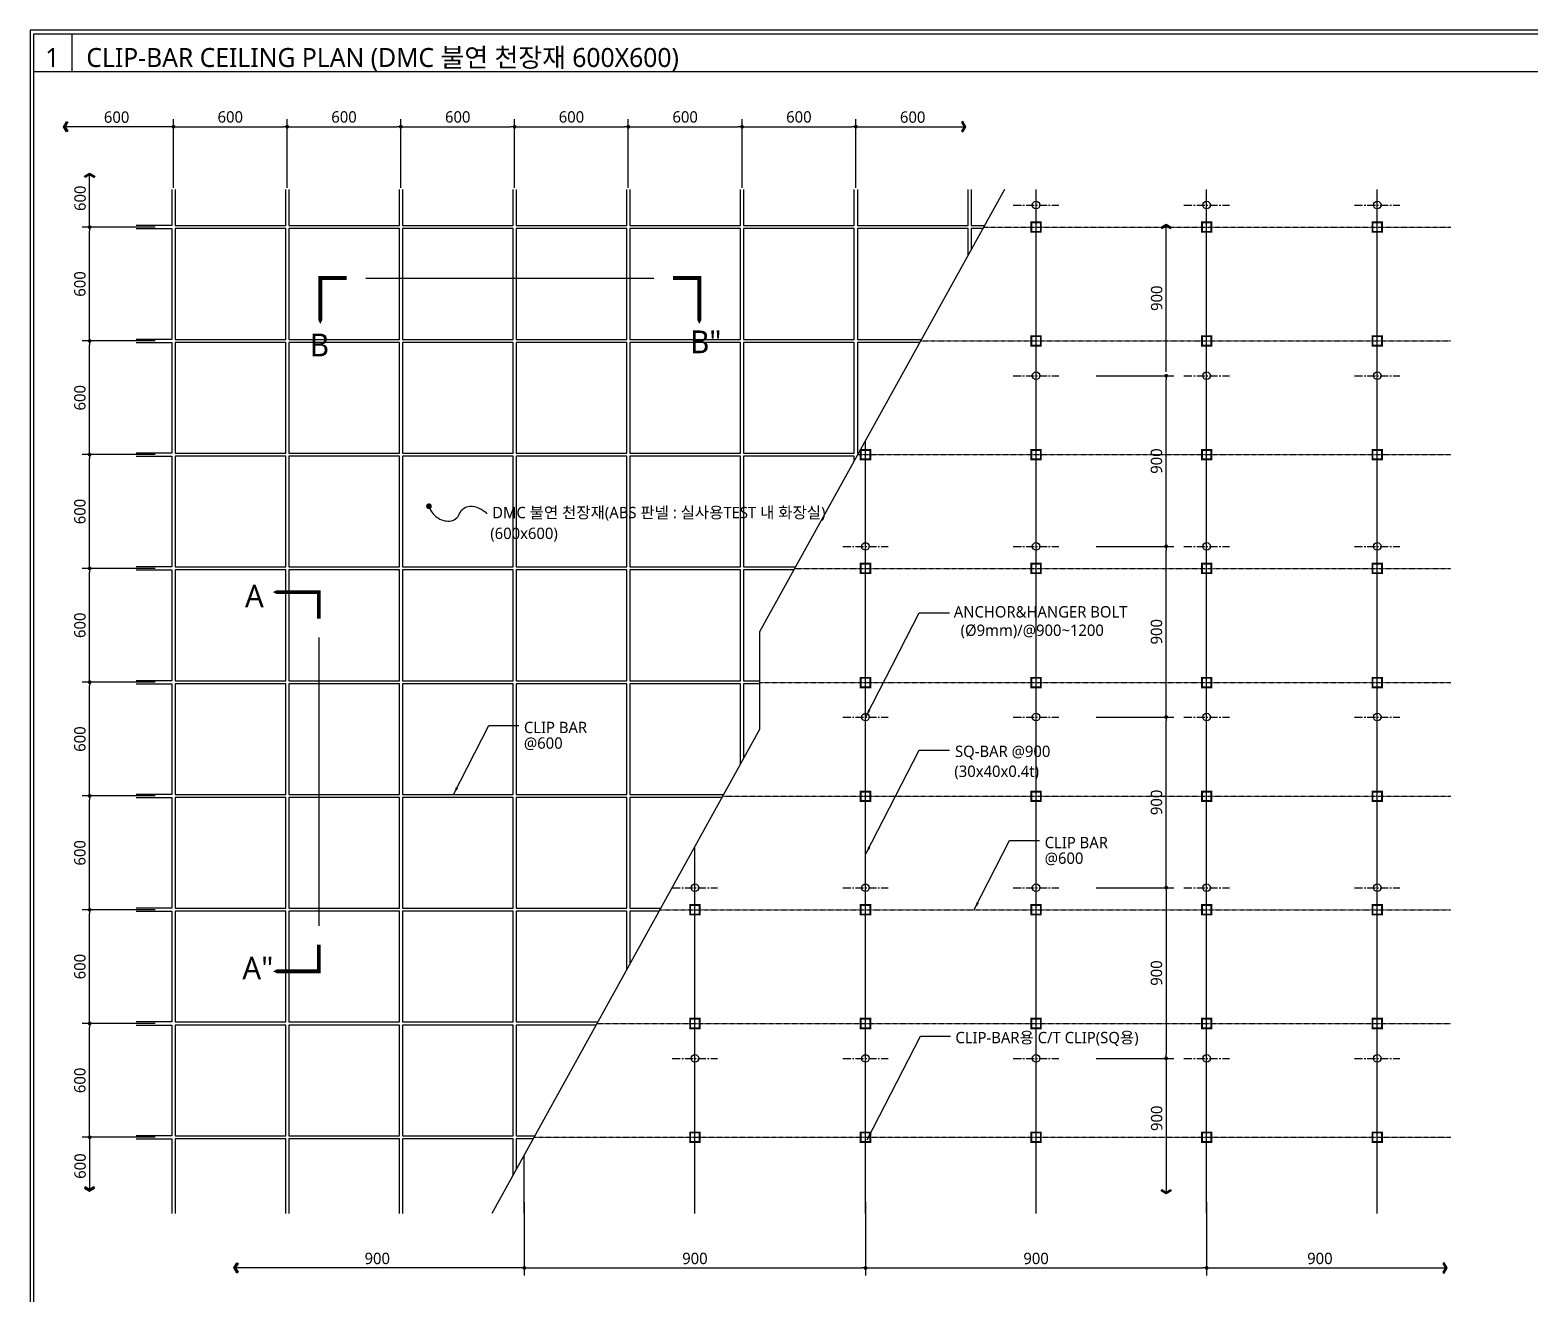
# Model space of a CAD drawing. Header units: millimetres. Extents: x 1394 to 74708, y 590 to 17190.
# Drawn here: x 51855 to 63734, y 7184 to 17190 of the extents above; entities that cross this region are included whole.
import ezdxf
from ezdxf.enums import TextEntityAlignment as Align

# ---------------------------------------------------------------- set-up
doc = ezdxf.new("R2010")
doc.units = ezdxf.units.MM
doc.linetypes.add('CENTERX2', pattern=[101.6, 63.5, -12.7, 12.7, -12.7])
doc.linetypes.add('HID', pattern=[2, 1.1, -0.9])
doc.layers.get('Defpoints').update_dxf_attribs({"color": 152})
for name, color, linetype in [('A-DIM-N', 7, 'Continuous'), ('A-LINE-3', 7, 'Continuous'), ('A-LINE-4', 8, 'Continuous'), ('A-TXT-N', 3, 'Continuous'), ('AA-MKXS', 7, 'Continuous'), ('BAR', 3, 'Continuous'), ('CEIL', 8, 'Continuous'), ('CEN', 1, 'CENTERX2'), ('CHANNEL', 7, 'Continuous'), ('clip', 8, 'Continuous'), ('SCREW', 1, 'Continuous'), ('SECT', 7, 'Continuous'), ('TEXT', 3, 'Continuous')]:
    doc.layers.add(name, color=color, linetype=linetype)
doc.styles.add('NH', font='malgun.ttf')
doc.styles.get("Standard").update_dxf_attribs({"font": 'malgun.ttf'})
doc.styles.add('돋움체', font='malgun.ttf')
doc.styles.add('스타일1', font='malgun.ttf')
doc.dimstyles.new('DA(N)', dxfattribs={"dimtxt": 3, "dimasz": 1, "dimexe": 2, "dimexo": 2, "dimgap": 1, "dimtad": 1, "dimdec": 0, "dimdsep": 46, "dimlunit": 6, "dimtxsty": 'NH', "dimblk": 'DOT', "dimcen": 2.5, "dimdle": 1.5, "dimclrd": 256, "dimclre": 256, "dimclrt": 3, "dimadec": 0, "dimazin": 0, "dimtfac": 1, "dimtdec": 0, "dimtix": 1, "dimtmove": 2, "dimatfit": 3, "dimfxl": 2, "dimtvp": 1, "dimtolj": 1, "dimtzin": 0, "dimlwd": -1, "dimarcsym": 0})
doc.dimstyles.get("Standard").update_dxf_attribs({"dimtxt": 0.18, "dimasz": 0.18, "dimexe": 0.18, "dimexo": 0.0625, "dimgap": 0.09, "dimtad": 0, "dimtih": 1, "dimtoh": 1, "dimdec": 4, "dimzin": 0, "dimdsep": 46, "dimtxsty": 'Standard', "dimcen": 0.09, "dimadec": 0, "dimazin": 0, "dimtfac": 1, "dimtdec": 4, "dimtofl": 0, "dimtmove": 0, "dimatfit": 3, "dimfxl": 1, "dimtolj": 1, "dimtzin": 0, "dimarcsym": 0})

# ---------------------------------------------------------------- blocks, each defined once
blk = doc.blocks.new('_DOT')
at = {"color": 0, "linetype": 'ByBlock'}
blk.add_line((-0.5, 0), (-1, 0), dxfattribs=at)
at = {"color": 0, "linetype": 'ByBlock', "const_width": 0.5}
blk.add_lwpolyline([(-0.25, 0, 1), (0.25, 0, 1)], format="xyb", close=True, dxfattribs=at)
blk = doc.blocks.new('*D129')
at = {"layer": 'A-DIM-N', "lineweight": -2, "transparency": 16777216}
for p, q in [((55767, 7734), (55767, 7337)), ((58467, 7734), (58467, 7337))]:
    blk.add_line(p, q, dxfattribs=at)
at = {"layer": 'A-DIM-N', "transparency": 16777216}
blk.add_line((55797, 7397), (58437, 7397), dxfattribs=at)
at = {"layer": 'Defpoints', "color": 0, "transparency": 16777216}
for p in [(55767, 7794), (58467, 7794), (58467, 7397)]:
    blk.add_point(p, dxfattribs=at)
at = {"layer": 'A-DIM-N', "transparency": 16777216, "xscale": 30, "yscale": 30, "zscale": 30, "rotation": 180}
blk.add_blockref('_DOT', (55767, 7397), dxfattribs=at)
at = {"layer": 'A-DIM-N', "transparency": 16777216, "xscale": 30, "yscale": 30, "zscale": 30}
blk.add_blockref('_DOT', (58467, 7397), dxfattribs=at)
at = {"layer": 'A-DIM-N', "color": 3, "transparency": 16777216, "insert": (57117, 7472), "char_height": 90, "attachment_point": 5, "style": '돋움체'}
blk.add_mtext('\\A1;900', dxfattribs=at)
blk = doc.blocks.new('*D131')
at = {"layer": 'A-DIM-N', "lineweight": -2, "transparency": 16777216}
for p, q in [((58467, 7921), (58467, 7337)), ((61167, 7734), (61167, 7337))]:
    blk.add_line(p, q, dxfattribs=at)
at = {"layer": 'A-DIM-N', "transparency": 16777216}
blk.add_line((58497, 7397), (61137, 7397), dxfattribs=at)
at = {"layer": 'Defpoints', "color": 0, "transparency": 16777216}
for p in [(58467, 7981), (61167, 7794), (61167, 7397)]:
    blk.add_point(p, dxfattribs=at)
at = {"layer": 'A-DIM-N', "transparency": 16777216, "xscale": 30, "yscale": 30, "zscale": 30, "rotation": 180}
blk.add_blockref('_DOT', (58467, 7397), dxfattribs=at)
at = {"layer": 'A-DIM-N', "transparency": 16777216, "xscale": 30, "yscale": 30, "zscale": 30}
blk.add_blockref('_DOT', (61167, 7397), dxfattribs=at)
at = {"layer": 'A-DIM-N', "color": 3, "transparency": 16777216, "insert": (59817, 7472), "char_height": 90, "attachment_point": 5, "style": '돋움체'}
blk.add_mtext('\\A1;900', dxfattribs=at)
blk = doc.blocks.new('*D132')
at = {"layer": 'A-DIM-N', "lineweight": -2, "transparency": 16777216}
for p, q in [((53890, 15941), (53890, 16485)), ((54790, 15941), (54790, 16485))]:
    blk.add_line(p, q, dxfattribs=at)
at = {"layer": 'A-DIM-N', "transparency": 16777216}
blk.add_line((53920, 16425), (54760, 16425), dxfattribs=at)
at = {"layer": 'Defpoints', "color": 0, "transparency": 16777216}
for p in [(54790, 16425), (53890, 15881), (54790, 15881)]:
    blk.add_point(p, dxfattribs=at)
at = {"layer": 'A-DIM-N', "transparency": 16777216, "xscale": 30, "yscale": 30, "zscale": 30, "rotation": 180}
blk.add_blockref('_DOT', (53890, 16425), dxfattribs=at)
at = {"layer": 'A-DIM-N', "transparency": 16777216, "xscale": 30, "yscale": 30, "zscale": 30}
blk.add_blockref('_DOT', (54790, 16425), dxfattribs=at)
at = {"layer": 'A-DIM-N', "color": 3, "transparency": 16777216, "insert": (54340, 16502), "char_height": 90, "attachment_point": 5, "style": '돋움체'}
blk.add_mtext('\\A1;600', dxfattribs=at)
blk = doc.blocks.new('*D133')
at = {"layer": 'A-DIM-N', "lineweight": -2, "transparency": 16777216}
for p, q in [((52846, 14731), (52267, 14731)), ((52846, 13831), (52267, 13831))]:
    blk.add_line(p, q, dxfattribs=at)
at = {"layer": 'A-DIM-N', "transparency": 16777216}
blk.add_line((52327, 13861), (52327, 14701), dxfattribs=at)
at = {"layer": 'Defpoints', "color": 0, "transparency": 16777216}
for p in [(52327, 14731), (52906, 14731), (52906, 13831)]:
    blk.add_point(p, dxfattribs=at)
at = {"layer": 'A-DIM-N', "transparency": 16777216, "xscale": 30, "yscale": 30, "zscale": 30}
for p, rotation in [((52327, 14731), 90), ((52327, 13831), 270)]:
    blk.add_blockref('_DOT', p, dxfattribs=dict(at, rotation=rotation))
at = {"layer": 'A-DIM-N', "color": 3, "transparency": 16777216, "insert": (52250, 14281), "char_height": 90, "attachment_point": 5, "rotation": 90, "style": '돋움체'}
blk.add_mtext('\\A1;600', dxfattribs=at)
blk = doc.blocks.new('*D134')
at = {"layer": 'A-DIM-N', "lineweight": -2, "transparency": 16777216}
for p, q in [((52846, 15631), (52267, 15631)), ((52846, 14731), (52267, 14731))]:
    blk.add_line(p, q, dxfattribs=at)
at = {"layer": 'A-DIM-N', "transparency": 16777216}
blk.add_line((52327, 14761), (52327, 15601), dxfattribs=at)
at = {"layer": 'Defpoints', "color": 0, "transparency": 16777216}
for p in [(52327, 15631), (52906, 15631), (52906, 14731)]:
    blk.add_point(p, dxfattribs=at)
at = {"layer": 'A-DIM-N', "transparency": 16777216, "xscale": 30, "yscale": 30, "zscale": 30}
for p, rotation in [((52327, 15631), 90), ((52327, 14731), 270)]:
    blk.add_blockref('_DOT', p, dxfattribs=dict(at, rotation=rotation))
at = {"layer": 'A-DIM-N', "color": 3, "transparency": 16777216, "insert": (52250, 15181), "char_height": 90, "attachment_point": 5, "rotation": 90, "style": '돋움체'}
blk.add_mtext('\\A1;600', dxfattribs=at)
blk = doc.blocks.new('*D135')
at = {"layer": 'A-DIM-N', "lineweight": -2, "transparency": 16777216}
for p, q in [((52990, 15941), (52990, 16485)), ((53890, 15941), (53890, 16485))]:
    blk.add_line(p, q, dxfattribs=at)
at = {"layer": 'A-DIM-N', "transparency": 16777216}
blk.add_line((53020, 16425), (53860, 16425), dxfattribs=at)
at = {"layer": 'Defpoints', "color": 0, "transparency": 16777216}
for p in [(53890, 16425), (52990, 15881), (53890, 15881)]:
    blk.add_point(p, dxfattribs=at)
at = {"layer": 'A-DIM-N', "transparency": 16777216, "xscale": 30, "yscale": 30, "zscale": 30, "rotation": 180}
blk.add_blockref('_DOT', (52990, 16425), dxfattribs=at)
at = {"layer": 'A-DIM-N', "transparency": 16777216, "xscale": 30, "yscale": 30, "zscale": 30}
blk.add_blockref('_DOT', (53890, 16425), dxfattribs=at)
at = {"layer": 'A-DIM-N', "color": 3, "transparency": 16777216, "insert": (53440, 16502), "char_height": 90, "attachment_point": 5, "style": '돋움체'}
blk.add_mtext('\\A1;600', dxfattribs=at)
blk = doc.blocks.new('*D136')
at = {"layer": 'A-DIM-N', "lineweight": -2, "transparency": 16777216}
for p, q in [((60292, 13105), (60907, 13105)), ((60292, 11755), (60907, 11755))]:
    blk.add_line(p, q, dxfattribs=at)
at = {"layer": 'A-DIM-N', "transparency": 16777216}
blk.add_line((60847, 11785), (60847, 13075), dxfattribs=at)
at = {"layer": 'Defpoints', "color": 0, "transparency": 16777216}
for p in [(60232, 13105), (60847, 13105), (60232, 11755)]:
    blk.add_point(p, dxfattribs=at)
at = {"layer": 'A-DIM-N', "transparency": 16777216, "xscale": 30, "yscale": 30, "zscale": 30}
for p, rotation in [((60847, 13105), 90), ((60847, 11755), 270)]:
    blk.add_blockref('_DOT', p, dxfattribs=dict(at, rotation=rotation))
at = {"layer": 'A-DIM-N', "color": 3, "transparency": 16777216, "insert": (60770, 12430), "char_height": 90, "attachment_point": 5, "rotation": 90, "style": '돋움체'}
blk.add_mtext('\\A1;900', dxfattribs=at)
blk = doc.blocks.new('*D137')
at = {"layer": 'A-DIM-N', "lineweight": -2, "transparency": 16777216}
for p, q in [((60292, 11755), (60907, 11755)), ((60292, 10405), (60907, 10405))]:
    blk.add_line(p, q, dxfattribs=at)
at = {"layer": 'A-DIM-N', "transparency": 16777216}
blk.add_line((60847, 10435), (60847, 11725), dxfattribs=at)
at = {"layer": 'Defpoints', "color": 0, "transparency": 16777216}
for p in [(60232, 11755), (60847, 11755), (60232, 10405)]:
    blk.add_point(p, dxfattribs=at)
at = {"layer": 'A-DIM-N', "transparency": 16777216, "xscale": 30, "yscale": 30, "zscale": 30}
for p, rotation in [((60847, 11755), 90), ((60847, 10405), 270)]:
    blk.add_blockref('_DOT', p, dxfattribs=dict(at, rotation=rotation))
at = {"layer": 'A-DIM-N', "color": 3, "transparency": 16777216, "insert": (60770, 11080), "char_height": 90, "attachment_point": 5, "rotation": 90, "style": '돋움체'}
blk.add_mtext('\\A1;900', dxfattribs=at)
blk = doc.blocks.new('*D119')
at = {"layer": 'A-DIM-N', "lineweight": -2, "transparency": 16777216}
for p, q in [((54790, 15941), (54790, 16485)), ((55690, 15941), (55690, 16485))]:
    blk.add_line(p, q, dxfattribs=at)
at = {"layer": 'A-DIM-N', "transparency": 16777216}
blk.add_line((54820, 16425), (55660, 16425), dxfattribs=at)
at = {"layer": 'Defpoints', "color": 0, "transparency": 16777216}
for p in [(55690, 16425), (54790, 15881), (55690, 15881)]:
    blk.add_point(p, dxfattribs=at)
at = {"layer": 'A-DIM-N', "transparency": 16777216, "xscale": 30, "yscale": 30, "zscale": 30, "rotation": 180}
blk.add_blockref('_DOT', (54790, 16425), dxfattribs=at)
at = {"layer": 'A-DIM-N', "transparency": 16777216, "xscale": 30, "yscale": 30, "zscale": 30}
blk.add_blockref('_DOT', (55690, 16425), dxfattribs=at)
at = {"layer": 'A-DIM-N', "color": 3, "transparency": 16777216, "insert": (55240, 16502), "char_height": 90, "attachment_point": 5, "style": '돋움체'}
blk.add_mtext('\\A1;600', dxfattribs=at)
blk = doc.blocks.new('*D120')
at = {"layer": 'A-DIM-N', "lineweight": -2, "transparency": 16777216}
for p, q in [((55690, 15941), (55690, 16485)), ((56590, 15941), (56590, 16485))]:
    blk.add_line(p, q, dxfattribs=at)
at = {"layer": 'A-DIM-N', "transparency": 16777216}
blk.add_line((55720, 16425), (56560, 16425), dxfattribs=at)
at = {"layer": 'Defpoints', "color": 0, "transparency": 16777216}
for p in [(56590, 16425), (55690, 15881), (56590, 15881)]:
    blk.add_point(p, dxfattribs=at)
at = {"layer": 'A-DIM-N', "transparency": 16777216, "xscale": 30, "yscale": 30, "zscale": 30, "rotation": 180}
blk.add_blockref('_DOT', (55690, 16425), dxfattribs=at)
at = {"layer": 'A-DIM-N', "transparency": 16777216, "xscale": 30, "yscale": 30, "zscale": 30}
blk.add_blockref('_DOT', (56590, 16425), dxfattribs=at)
at = {"layer": 'A-DIM-N', "color": 3, "transparency": 16777216, "insert": (56140, 16502), "char_height": 90, "attachment_point": 5, "style": '돋움체'}
blk.add_mtext('\\A1;600', dxfattribs=at)
blk = doc.blocks.new('*D121')
at = {"layer": 'A-DIM-N', "lineweight": -2, "transparency": 16777216}
for p, q in [((56590, 15941), (56590, 16485)), ((57490, 15941), (57490, 16485))]:
    blk.add_line(p, q, dxfattribs=at)
at = {"layer": 'A-DIM-N', "transparency": 16777216}
blk.add_line((56620, 16425), (57460, 16425), dxfattribs=at)
at = {"layer": 'Defpoints', "color": 0, "transparency": 16777216}
for p in [(57490, 16425), (56590, 15881), (57490, 15881)]:
    blk.add_point(p, dxfattribs=at)
at = {"layer": 'A-DIM-N', "transparency": 16777216, "xscale": 30, "yscale": 30, "zscale": 30, "rotation": 180}
blk.add_blockref('_DOT', (56590, 16425), dxfattribs=at)
at = {"layer": 'A-DIM-N', "transparency": 16777216, "xscale": 30, "yscale": 30, "zscale": 30}
blk.add_blockref('_DOT', (57490, 16425), dxfattribs=at)
at = {"layer": 'A-DIM-N', "color": 3, "transparency": 16777216, "insert": (57040, 16502), "char_height": 90, "attachment_point": 5, "style": '돋움체'}
blk.add_mtext('\\A1;600', dxfattribs=at)
blk = doc.blocks.new('*D122')
at = {"layer": 'A-DIM-N', "lineweight": -2, "transparency": 16777216}
for p, q in [((57490, 15941), (57490, 16485)), ((58390, 15941), (58390, 16485))]:
    blk.add_line(p, q, dxfattribs=at)
at = {"layer": 'A-DIM-N', "transparency": 16777216}
blk.add_line((57520, 16425), (58360, 16425), dxfattribs=at)
at = {"layer": 'Defpoints', "color": 0, "transparency": 16777216}
for p in [(58390, 16425), (57490, 15881), (58390, 15881)]:
    blk.add_point(p, dxfattribs=at)
at = {"layer": 'A-DIM-N', "transparency": 16777216, "xscale": 30, "yscale": 30, "zscale": 30, "rotation": 180}
blk.add_blockref('_DOT', (57490, 16425), dxfattribs=at)
at = {"layer": 'A-DIM-N', "transparency": 16777216, "xscale": 30, "yscale": 30, "zscale": 30}
blk.add_blockref('_DOT', (58390, 16425), dxfattribs=at)
at = {"layer": 'A-DIM-N', "color": 3, "transparency": 16777216, "insert": (57940, 16502), "char_height": 90, "attachment_point": 5, "style": '돋움체'}
blk.add_mtext('\\A1;600', dxfattribs=at)
blk = doc.blocks.new('*D123')
at = {"layer": 'A-DIM-N', "lineweight": -2, "transparency": 16777216}
for p, q in [((52846, 13831), (52267, 13831)), ((52846, 12931), (52267, 12931))]:
    blk.add_line(p, q, dxfattribs=at)
at = {"layer": 'A-DIM-N', "transparency": 16777216}
blk.add_line((52327, 12961), (52327, 13801), dxfattribs=at)
at = {"layer": 'Defpoints', "color": 0, "transparency": 16777216}
for p in [(52327, 13831), (52906, 13831), (52906, 12931)]:
    blk.add_point(p, dxfattribs=at)
at = {"layer": 'A-DIM-N', "transparency": 16777216, "xscale": 30, "yscale": 30, "zscale": 30}
for p, rotation in [((52327, 13831), 90), ((52327, 12931), 270)]:
    blk.add_blockref('_DOT', p, dxfattribs=dict(at, rotation=rotation))
at = {"layer": 'A-DIM-N', "color": 3, "transparency": 16777216, "insert": (52250, 13381), "char_height": 90, "attachment_point": 5, "rotation": 90, "style": '돋움체'}
blk.add_mtext('\\A1;600', dxfattribs=at)
blk = doc.blocks.new('*D124')
at = {"layer": 'A-DIM-N', "lineweight": -2, "transparency": 16777216}
for p, q in [((52846, 12931), (52267, 12931)), ((52846, 12031), (52267, 12031))]:
    blk.add_line(p, q, dxfattribs=at)
at = {"layer": 'A-DIM-N', "transparency": 16777216}
blk.add_line((52327, 12061), (52327, 12901), dxfattribs=at)
at = {"layer": 'Defpoints', "color": 0, "transparency": 16777216}
for p in [(52327, 12931), (52906, 12931), (52906, 12031)]:
    blk.add_point(p, dxfattribs=at)
at = {"layer": 'A-DIM-N', "transparency": 16777216, "xscale": 30, "yscale": 30, "zscale": 30}
for p, rotation in [((52327, 12931), 90), ((52327, 12031), 270)]:
    blk.add_blockref('_DOT', p, dxfattribs=dict(at, rotation=rotation))
at = {"layer": 'A-DIM-N', "color": 3, "transparency": 16777216, "insert": (52250, 12481), "char_height": 90, "attachment_point": 5, "rotation": 90, "style": '돋움체'}
blk.add_mtext('\\A1;600', dxfattribs=at)
blk = doc.blocks.new('*D125')
at = {"layer": 'A-DIM-N', "lineweight": -2, "transparency": 16777216}
for p, q in [((52846, 12031), (52267, 12031)), ((52846, 11131), (52267, 11131))]:
    blk.add_line(p, q, dxfattribs=at)
at = {"layer": 'A-DIM-N', "transparency": 16777216}
blk.add_line((52327, 11161), (52327, 12001), dxfattribs=at)
at = {"layer": 'Defpoints', "color": 0, "transparency": 16777216}
for p in [(52327, 12031), (52906, 12031), (52906, 11131)]:
    blk.add_point(p, dxfattribs=at)
at = {"layer": 'A-DIM-N', "transparency": 16777216, "xscale": 30, "yscale": 30, "zscale": 30}
for p, rotation in [((52327, 12031), 90), ((52327, 11131), 270)]:
    blk.add_blockref('_DOT', p, dxfattribs=dict(at, rotation=rotation))
at = {"layer": 'A-DIM-N', "color": 3, "transparency": 16777216, "insert": (52250, 11581), "char_height": 90, "attachment_point": 5, "rotation": 90, "style": '돋움체'}
blk.add_mtext('\\A1;600', dxfattribs=at)
blk = doc.blocks.new('*D126')
at = {"layer": 'A-DIM-N', "lineweight": -2, "transparency": 16777216}
for p, q in [((52846, 11131), (52267, 11131)), ((52846, 10231), (52267, 10231))]:
    blk.add_line(p, q, dxfattribs=at)
at = {"layer": 'A-DIM-N', "transparency": 16777216}
blk.add_line((52327, 10261), (52327, 11101), dxfattribs=at)
at = {"layer": 'Defpoints', "color": 0, "transparency": 16777216}
for p in [(52327, 11131), (52906, 11131), (52906, 10231)]:
    blk.add_point(p, dxfattribs=at)
at = {"layer": 'A-DIM-N', "transparency": 16777216, "xscale": 30, "yscale": 30, "zscale": 30}
for p, rotation in [((52327, 11131), 90), ((52327, 10231), 270)]:
    blk.add_blockref('_DOT', p, dxfattribs=dict(at, rotation=rotation))
at = {"layer": 'A-DIM-N', "color": 3, "transparency": 16777216, "insert": (52250, 10681), "char_height": 90, "attachment_point": 5, "rotation": 90, "style": '돋움체'}
blk.add_mtext('\\A1;600', dxfattribs=at)
blk = doc.blocks.new('*D127')
at = {"layer": 'A-DIM-N', "lineweight": -2, "transparency": 16777216}
for p, q in [((52846, 10231), (52267, 10231)), ((52846, 9331), (52267, 9331))]:
    blk.add_line(p, q, dxfattribs=at)
at = {"layer": 'A-DIM-N', "transparency": 16777216}
blk.add_line((52327, 9361), (52327, 10201), dxfattribs=at)
at = {"layer": 'Defpoints', "color": 0, "transparency": 16777216}
for p in [(52327, 10231), (52906, 10231), (52906, 9331)]:
    blk.add_point(p, dxfattribs=at)
at = {"layer": 'A-DIM-N', "transparency": 16777216, "xscale": 30, "yscale": 30, "zscale": 30}
for p, rotation in [((52327, 10231), 90), ((52327, 9331), 270)]:
    blk.add_blockref('_DOT', p, dxfattribs=dict(at, rotation=rotation))
at = {"layer": 'A-DIM-N', "color": 3, "transparency": 16777216, "insert": (52250, 9781), "char_height": 90, "attachment_point": 5, "rotation": 90, "style": '돋움체'}
blk.add_mtext('\\A1;600', dxfattribs=at)
blk = doc.blocks.new('*D128')
at = {"layer": 'A-DIM-N', "lineweight": -2, "transparency": 16777216}
for p, q in [((52846, 9331), (52267, 9331)), ((52846, 8431), (52267, 8431))]:
    blk.add_line(p, q, dxfattribs=at)
at = {"layer": 'A-DIM-N', "transparency": 16777216}
blk.add_line((52327, 8461), (52327, 9301), dxfattribs=at)
at = {"layer": 'Defpoints', "color": 0, "transparency": 16777216}
for p in [(52327, 9331), (52906, 9331), (52906, 8431)]:
    blk.add_point(p, dxfattribs=at)
at = {"layer": 'A-DIM-N', "transparency": 16777216, "xscale": 30, "yscale": 30, "zscale": 30}
for p, rotation in [((52327, 9331), 90), ((52327, 8431), 270)]:
    blk.add_blockref('_DOT', p, dxfattribs=dict(at, rotation=rotation))
at = {"layer": 'A-DIM-N', "color": 3, "transparency": 16777216, "insert": (52250, 8881), "char_height": 90, "attachment_point": 5, "rotation": 90, "style": '돋움체'}
blk.add_mtext('\\A1;600', dxfattribs=at)
blk = doc.blocks.new('*D200')
at = {"layer": 'A-DIM-N', "lineweight": -2, "transparency": 16777216}
for p, q in [((60292, 14455), (60907, 14455)), ((60292, 13105), (60907, 13105))]:
    blk.add_line(p, q, dxfattribs=at)
at = {"layer": 'A-DIM-N', "transparency": 16777216}
blk.add_line((60847, 13135), (60847, 14425), dxfattribs=at)
at = {"layer": 'Defpoints', "color": 0, "transparency": 16777216}
for p in [(60232, 14455), (60847, 14455), (60232, 13105)]:
    blk.add_point(p, dxfattribs=at)
at = {"layer": 'A-DIM-N', "transparency": 16777216, "xscale": 30, "yscale": 30, "zscale": 30}
for p, rotation in [((60847, 14455), 90), ((60847, 13105), 270)]:
    blk.add_blockref('_DOT', p, dxfattribs=dict(at, rotation=rotation))
at = {"layer": 'A-DIM-N', "color": 3, "transparency": 16777216, "insert": (60770, 13780), "char_height": 90, "attachment_point": 5, "rotation": 90, "style": '돋움체'}
blk.add_mtext('\\A1;900', dxfattribs=at)
blk = doc.blocks.new('*D201')
at = {"layer": 'A-DIM-N', "lineweight": -2, "transparency": 16777216}
for p, q in [((60292, 10405), (60907, 10405)), ((60292, 9055), (60907, 9055))]:
    blk.add_line(p, q, dxfattribs=at)
at = {"layer": 'A-DIM-N', "transparency": 16777216}
blk.add_line((60847, 10375), (60847, 9085), dxfattribs=at)
at = {"layer": 'Defpoints', "color": 0, "transparency": 16777216}
for p in [(60232, 10405), (60232, 9055), (60847, 9055)]:
    blk.add_point(p, dxfattribs=at)
at = {"layer": 'A-DIM-N', "transparency": 16777216, "xscale": 30, "yscale": 30, "zscale": 30}
for p, rotation in [((60847, 10405), 90), ((60847, 9055), 270)]:
    blk.add_blockref('_DOT', p, dxfattribs=dict(at, rotation=rotation))
at = {"layer": 'A-DIM-N', "color": 3, "transparency": 16777216, "insert": (60770, 9730), "char_height": 90, "attachment_point": 5, "rotation": 90, "style": '돋움체'}
blk.add_mtext('\\A1;900', dxfattribs=at)

msp = doc.modelspace()

# ---------------------------------------------------------------- hatches: boundary and pattern name
at = {"layer": 'A-DIM-N'}
h = msp.add_hatch(color=256, dxfattribs=at)
h.dxf.hatch_style = 1
h.paths.add_polyline_path([(52143.4, 16385.39), (52153.33, 16391.06), (52133.66, 16425.48), (52120.49, 16425.48)])
h.paths.add_polyline_path([(52120.49, 16425.48), (52133.66, 16425.48), (52153.33, 16459.9), (52143.4, 16465.57)])
h = msp.add_hatch(color=256, dxfattribs=at)
h.dxf.hatch_style = 1
h.paths.add_polyline_path([(59237.58, 16385.39), (59227.66, 16391.06), (59247.32, 16425.48), (59260.49, 16425.48)])
h.paths.add_polyline_path([(59260.49, 16425.48), (59247.32, 16425.48), (59227.66, 16459.9), (59237.58, 16465.57)])
h = msp.add_hatch(color=256, dxfattribs=at)
h.dxf.hatch_style = 1
h.paths.add_polyline_path([(52286.6, 16034.33), (52292.27, 16024.4), (52326.69, 16044.07), (52326.69, 16057.24)])
h.paths.add_polyline_path([(52326.69, 16057.24), (52326.69, 16044.07), (52361.11, 16024.4), (52366.78, 16034.33)])
h = msp.add_hatch(color=256, dxfattribs=at)
h.dxf.hatch_style = 1
h.paths.add_polyline_path([(60886.95, 15628.87), (60881.28, 15618.95), (60846.86, 15638.61), (60846.86, 15651.78)])
h.paths.add_polyline_path([(60846.86, 15651.78), (60846.86, 15638.61), (60812.44, 15618.95), (60806.77, 15628.87)])
h = msp.add_hatch(color=256, dxfattribs=at)
h.dxf.hatch_style = 1
h.paths.add_polyline_path([(52286.6, 8027.74), (52292.27, 8037.67), (52326.69, 8018), (52326.69, 8004.83)])
h.paths.add_polyline_path([(52326.69, 8004.83), (52326.69, 8018), (52361.11, 8037.67), (52366.78, 8027.74)])
h = msp.add_hatch(color=256, dxfattribs=at)
h.dxf.hatch_style = 1
h.paths.add_polyline_path([(60886.95, 8007.46), (60881.28, 8017.39), (60846.86, 7997.72), (60846.86, 7984.55)])
h.paths.add_polyline_path([(60846.86, 7984.55), (60846.86, 7997.72), (60812.44, 8017.39), (60806.77, 8007.46)])
h = msp.add_hatch(color=256, dxfattribs=at)
h.dxf.hatch_style = 1
h.paths.add_polyline_path([(53492.19, 7356.95), (53502.12, 7362.62), (53482.45, 7397.04), (53469.28, 7397.04)])
h.paths.add_polyline_path([(53469.28, 7397.04), (53482.45, 7397.04), (53502.12, 7431.46), (53492.19, 7437.13)])
h = msp.add_hatch(color=256, dxfattribs=at)
h.dxf.hatch_style = 1
h.paths.add_polyline_path([(63046.6, 7356.95), (63036.68, 7362.62), (63056.34, 7397.04), (63069.51, 7397.04)])
h.paths.add_polyline_path([(63069.51, 7397.04), (63056.34, 7397.04), (63036.68, 7431.46), (63046.6, 7437.13)])

# ---------------------------------------------------------------- linework, layer by layer
for p, q in [((52960.49, 16425.48), (52120.49, 16425.48)), ((52990.49, 15941.5), (52990.49, 16485.48)), ((58390.49, 15940.5), (58390.49, 16485.48)), ((58420.49, 16425.48), (59260.49, 16425.48)), ((52326.69, 15661.04), (52326.69, 16057.24)), ((52846.31, 15631.04), (52266.69, 15631.04)), ((60846.86, 14485.04), (60846.86, 15651.78)), ((60327.24, 13105.04), (60906.86, 13105.04)), ((60293.3, 10405.04), (60906.86, 10405.04)), ((60846.86, 9055.04), (60846.86, 7997.72)), ((52846.31, 8431.04), (52266.69, 8431.04)), ((52326.69, 8401.04), (52326.69, 8004.83)), ((55767.01, 7916.66), (55767.01, 7337.04)), ((61167.01, 7916.66), (61167.01, 7337.04)), ((55737.01, 7397.04), (53469.28, 7397.04)), ((61197.01, 7397.04), (63069.51, 7397.04))]:
    msp.add_line(p, q, dxfattribs=at)
for points in [[(52133.66, 16425.48), (52153.33, 16391.06), (52143.4, 16385.39), (52120.49, 16425.48), (52143.4, 16465.57), (52153.33, 16459.9), (52133.66, 16425.48)], [(59247.32, 16425.48), (59227.66, 16391.06), (59237.58, 16385.39), (59260.49, 16425.48), (59237.58, 16465.57), (59227.66, 16459.9), (59247.32, 16425.48)], [(52326.69, 16044.07), (52292.27, 16024.4), (52286.6, 16034.33), (52326.69, 16057.24), (52366.78, 16034.33), (52361.11, 16024.4), (52326.69, 16044.07)], [(60846.86, 15638.61), (60881.28, 15618.95), (60886.95, 15628.87), (60846.86, 15651.78), (60806.77, 15628.87), (60812.44, 15618.95), (60846.86, 15638.61)], [(52326.69, 8018), (52292.27, 8037.67), (52286.6, 8027.74), (52326.69, 8004.83), (52366.78, 8027.74), (52361.11, 8037.67), (52326.69, 8018)], [(60846.86, 7997.72), (60881.28, 8017.39), (60886.95, 8007.46), (60846.86, 7984.55), (60806.77, 8007.46), (60812.44, 8017.39), (60846.86, 7997.72)], [(53482.45, 7397.04), (53502.12, 7362.62), (53492.19, 7356.95), (53469.28, 7397.04), (53492.19, 7437.13), (53502.12, 7431.46), (53482.45, 7397.04)], [(63056.34, 7397.04), (63036.68, 7362.62), (63046.6, 7356.95), (63069.51, 7397.04), (63046.6, 7437.13), (63036.68, 7431.46), (63056.34, 7397.04)]]:
    msp.add_lwpolyline(points, dxfattribs=at)
at = {"layer": 'A-LINE-3'}
msp.add_line((72429.78, 16860), (51885, 16860), dxfattribs=at)
msp.add_lwpolyline([(51885, 17160), (72429.78, 17160), (72429.78, 630), (51885, 630)], close=True, dxfattribs=at)
at = {"layer": 'A-LINE-4', "elevation": 0}
msp.add_lwpolyline([(52185, 17160), (52185, 16860)], dxfattribs=at)
at = {"layer": 'AA-MKXS', "const_width": 22.5}
msp.add_lwpolyline([(55000.89, 13422.65, 1), (55023.39, 13422.65, 1)], format="xyb", close=True, dxfattribs=at)
at = {"layer": 'AA-MKXS'}
msp.add_lwpolyline([(55012.14, 13422.65, 0.15759804), (55076.89, 13334.38, 0.1713271), (55173.93, 13305.86, 0.29678132), (55255.16, 13365.15, -0.30251837), (55335.72, 13422.65, -0.11203244), (55408.11, 13408.67, -0.10835474), (55469.67, 13363.82)], format="xyb", dxfattribs=at)
at = {"layer": 'BAR', "color": 7, "linetype": 'HID'}
for p, q in [((59401.29, 15631.04), (63099.51, 15631.04)), ((58903.06, 14731.04), (63099.51, 14731.04)), ((58404.84, 13831.04), (63099.51, 13831.04)), ((57906.61, 12931.04), (63099.51, 12931.04)), ((57629.34, 12028.29), (63099.51, 12028.29)), ((57337.26, 11128.29), (63099.51, 11128.29)), ((56840.55, 10231.04), (63099.51, 10231.04)), ((56342.33, 9331.04), (63099.51, 9331.04)), ((55844.1, 8431.04), (63099.51, 8431.04))]:
    msp.add_line(p, q, dxfattribs=at)
at = {"layer": 'CEIL', "linetype": 'Continuous'}
for points in [[(52978.49, 15928.29), (52978.49, 15643.04), (52694.73, 15643.04)], [(53002.49, 15928.29), (53002.49, 15643.04), (53878.49, 15643.04), (53878.49, 15928.29)], [(53902.49, 15928.29), (53902.49, 15643.04), (54778.49, 15643.04), (54778.49, 15928.29)], [(54802.49, 15928.29), (54802.49, 15643.04), (55678.49, 15643.04), (55678.49, 15928.29)], [(55702.49, 15928.29), (55702.49, 15643.04), (56578.49, 15643.04), (56578.49, 15928.29)], [(56602.49, 15928.29), (56602.49, 15643.04), (57478.49, 15643.04), (57478.49, 15928.29)], [(57502.49, 15928.29), (57502.49, 15643.04), (58378.49, 15643.04), (58378.49, 15928.29)], [(58402.49, 15928.29), (58402.49, 15643.04), (59278.49, 15643.04), (59278.49, 15928.29)], [(59302.49, 15928.29), (59302.49, 15643.04), (59407.94, 15643.04)], [(52694.73, 15619.04), (52978.49, 15619.04), (52978.49, 14743.04), (52694.73, 14743.04)], [(59278.49, 15409.21), (59278.49, 15619.04), (58402.49, 15619.04), (58402.49, 14743.04), (58909.71, 14743.04)], [(59394.65, 15619.04), (59302.49, 15619.04), (59302.49, 15452.56)], [(52694.73, 14719.04), (52978.49, 14719.04), (52978.49, 13843.04), (52694.73, 13843.04)], [(58896.42, 14719.04), (58402.49, 14719.04), (58402.49, 13843.04), (58411.48, 13843.04)], [(52694.73, 13819.04), (52978.49, 13819.04), (52978.49, 12943.04), (52694.73, 12943.04)], [(58378.49, 13783.44), (58378.49, 13819.04), (57502.49, 13819.04), (57502.49, 12943.04), (57913.25, 12943.04)], [(52694.73, 12919.04), (52978.49, 12919.04), (52978.49, 12043.04), (52694.73, 12043.04)], [(57899.97, 12919.04), (57502.49, 12919.04), (57502.49, 12043.04), (57629.34, 12043.04)], [(52694.73, 12019.04), (52978.49, 12019.04), (52978.49, 11143.04), (52694.73, 11143.04)], [(57478.49, 11383.41), (57478.49, 12019.04), (56602.49, 12019.04), (56602.49, 11143.04), (57345.42, 11143.04)], [(57629.34, 12019.04), (57502.49, 12019.04), (57502.49, 11426.76)], [(52694.73, 11119.04), (52978.49, 11119.04), (52978.49, 10243.04), (52694.73, 10243.04)], [(57332.14, 11119.04), (56602.49, 11119.04), (56602.49, 10243.04), (56847.2, 10243.04)], [(52694.73, 10219.04), (52978.49, 10219.04), (52978.49, 9343.04), (52694.73, 9343.04)], [(56578.49, 9757.64), (56578.49, 10219.04), (55702.49, 10219.04), (55702.49, 9343.04), (56348.97, 9343.04)], [(56833.91, 10219.04), (56602.49, 10219.04), (56602.49, 9801)], [(52694.73, 9319.04), (52978.49, 9319.04), (52978.49, 8443.04), (52694.73, 8443.04)], [(56335.68, 9319.04), (55702.49, 9319.04), (55702.49, 8443.04), (55850.74, 8443.04)], [(52694.73, 8419.04), (52978.49, 8419.04), (52978.49, 7828.29)], [(53878.49, 7828.29), (53878.49, 8419.04), (53002.49, 8419.04), (53002.49, 7828.29)], [(54778.49, 7828.29), (54778.49, 8419.04), (53902.49, 8419.04), (53902.49, 7828.29)], [(55678.49, 8131.88), (55678.49, 8419.04), (54802.49, 8419.04), (54802.49, 7828.29)], [(55837.46, 8419.04), (55702.49, 8419.04), (55702.49, 8175.23)]]:
    msp.add_lwpolyline(points, dxfattribs=at)
for points in [[(53878.49, 15619.04), (53002.49, 15619.04), (53002.49, 14743.04), (53878.49, 14743.04)], [(54778.49, 15619.04), (53902.49, 15619.04), (53902.49, 14743.04), (54778.49, 14743.04)], [(55678.49, 15619.04), (54802.49, 15619.04), (54802.49, 14743.04), (55678.49, 14743.04)], [(56578.49, 15619.04), (55702.49, 15619.04), (55702.49, 14743.04), (56578.49, 14743.04)], [(57478.49, 15619.04), (56602.49, 15619.04), (56602.49, 14743.04), (57478.49, 14743.04)], [(58378.49, 15619.04), (57502.49, 15619.04), (57502.49, 14743.04), (58378.49, 14743.04)], [(53878.49, 14719.04), (53002.49, 14719.04), (53002.49, 13843.04), (53878.49, 13843.04)], [(54778.49, 14719.04), (53902.49, 14719.04), (53902.49, 13843.04), (54778.49, 13843.04)], [(55678.49, 14719.04), (54802.49, 14719.04), (54802.49, 13843.04), (55678.49, 13843.04)], [(56578.49, 14719.04), (55702.49, 14719.04), (55702.49, 13843.04), (56578.49, 13843.04)], [(57478.49, 14719.04), (56602.49, 14719.04), (56602.49, 13843.04), (57478.49, 13843.04)], [(58378.49, 14719.04), (57502.49, 14719.04), (57502.49, 13843.04), (58378.49, 13843.04)], [(53878.49, 13819.04), (53002.49, 13819.04), (53002.49, 12943.04), (53878.49, 12943.04)], [(54778.49, 13819.04), (53902.49, 13819.04), (53902.49, 12943.04), (54778.49, 12943.04)], [(55678.49, 13819.04), (54802.49, 13819.04), (54802.49, 12943.04), (55678.49, 12943.04)], [(56578.49, 13819.04), (55702.49, 13819.04), (55702.49, 12943.04), (56578.49, 12943.04)], [(57478.49, 13819.04), (56602.49, 13819.04), (56602.49, 12943.04), (57478.49, 12943.04)], [(53878.49, 12919.04), (53002.49, 12919.04), (53002.49, 12043.04), (53878.49, 12043.04)], [(54778.49, 12919.04), (53902.49, 12919.04), (53902.49, 12043.04), (54778.49, 12043.04)], [(55678.49, 12919.04), (54802.49, 12919.04), (54802.49, 12043.04), (55678.49, 12043.04)], [(56578.49, 12919.04), (55702.49, 12919.04), (55702.49, 12043.04), (56578.49, 12043.04)], [(57478.49, 12919.04), (56602.49, 12919.04), (56602.49, 12043.04), (57478.49, 12043.04)], [(53878.49, 12019.04), (53002.49, 12019.04), (53002.49, 11143.04), (53878.49, 11143.04)], [(54778.49, 12019.04), (53902.49, 12019.04), (53902.49, 11143.04), (54778.49, 11143.04)], [(55678.49, 12019.04), (54802.49, 12019.04), (54802.49, 11143.04), (55678.49, 11143.04)], [(56578.49, 12019.04), (55702.49, 12019.04), (55702.49, 11143.04), (56578.49, 11143.04)], [(53878.49, 11119.04), (53002.49, 11119.04), (53002.49, 10243.04), (53878.49, 10243.04)], [(54778.49, 11119.04), (53902.49, 11119.04), (53902.49, 10243.04), (54778.49, 10243.04)], [(55678.49, 11119.04), (54802.49, 11119.04), (54802.49, 10243.04), (55678.49, 10243.04)], [(56578.49, 11119.04), (55702.49, 11119.04), (55702.49, 10243.04), (56578.49, 10243.04)], [(53878.49, 10219.04), (53002.49, 10219.04), (53002.49, 9343.04), (53878.49, 9343.04)], [(54778.49, 10219.04), (53902.49, 10219.04), (53902.49, 9343.04), (54778.49, 9343.04)], [(55678.49, 10219.04), (54802.49, 10219.04), (54802.49, 9343.04), (55678.49, 9343.04)], [(53878.49, 9319.04), (53002.49, 9319.04), (53002.49, 8443.04), (53878.49, 8443.04)], [(54778.49, 9319.04), (53902.49, 9319.04), (53902.49, 8443.04), (54778.49, 8443.04)], [(55678.49, 9319.04), (54802.49, 9319.04), (54802.49, 8443.04), (55678.49, 8443.04)]]:
    msp.add_lwpolyline(points, close=True, dxfattribs=at)
at = {"layer": 'CEN'}
for p, q in [((59637.01, 15805.04), (59997.01, 15805.04)), ((60987.01, 15805.04), (61347.01, 15805.04)), ((62337.01, 15805.04), (62697.01, 15805.04)), ((59637.01, 14455.04), (59997.01, 14455.04)), ((60987.01, 14455.04), (61347.01, 14455.04)), ((62337.01, 14455.04), (62697.01, 14455.04)), ((58287.01, 13105.04), (58647.01, 13105.04)), ((59637.01, 13105.04), (59997.01, 13105.04)), ((60987.01, 13105.04), (61347.01, 13105.04)), ((62337.01, 13105.04), (62697.01, 13105.04)), ((58287.01, 11755.04), (58647.01, 11755.04)), ((59637.01, 11755.04), (59997.01, 11755.04)), ((60987.01, 11755.04), (61347.01, 11755.04)), ((62337.01, 11755.04), (62697.01, 11755.04)), ((56937.01, 10405.04), (57297.01, 10405.04)), ((58287.01, 10405.04), (58647.01, 10405.04)), ((59637.01, 10405.04), (59997.01, 10405.04)), ((60987.01, 10405.04), (61347.01, 10405.04)), ((62337.01, 10405.04), (62697.01, 10405.04)), ((56937.01, 9055.04), (57297.01, 9055.04)), ((58287.01, 9055.04), (58647.01, 9055.04)), ((59637.01, 9055.04), (59997.01, 9055.04)), ((60987.01, 9055.04), (61347.01, 9055.04)), ((62337.01, 9055.04), (62697.01, 9055.04))]:
    msp.add_line(p, q, dxfattribs=at)
at = {"layer": 'CHANNEL', "color": 9}
for p, q in [((59817.01, 7828.29), (59817.01, 15928.29)), ((61167.01, 7828.29), (61167.01, 15928.29)), ((62517.01, 7828.29), (62517.01, 15928.29)), ((58467.01, 7828.29), (58467.01, 13943.34)), ((57117.01, 7828.29), (57117.01, 10730.42)), ((55767.01, 7828.29), (55767.01, 8291.77))]:
    msp.add_line(p, q, dxfattribs=at)
at = {"layer": 'clip', "const_width": 15}
for points in [[(59779.51, 15593.54), (59854.51, 15593.54), (59854.51, 15668.54), (59779.51, 15668.54)], [(61129.51, 15593.54), (61204.51, 15593.54), (61204.51, 15668.54), (61129.51, 15668.54)], [(62479.51, 15593.54), (62554.51, 15593.54), (62554.51, 15668.54), (62479.51, 15668.54)], [(59779.51, 14693.54), (59854.51, 14693.54), (59854.51, 14768.54), (59779.51, 14768.54)], [(61129.51, 14693.54), (61204.51, 14693.54), (61204.51, 14768.54), (61129.51, 14768.54)], [(62479.51, 14693.54), (62554.51, 14693.54), (62554.51, 14768.54), (62479.51, 14768.54)], [(58429.51, 13793.54), (58504.51, 13793.54), (58504.51, 13868.54), (58429.51, 13868.54)], [(59779.51, 13793.54), (59854.51, 13793.54), (59854.51, 13868.54), (59779.51, 13868.54)], [(61129.51, 13793.54), (61204.51, 13793.54), (61204.51, 13868.54), (61129.51, 13868.54)], [(62479.51, 13793.54), (62554.51, 13793.54), (62554.51, 13868.54), (62479.51, 13868.54)], [(58429.51, 12893.54), (58504.51, 12893.54), (58504.51, 12968.54), (58429.51, 12968.54)], [(59779.51, 12893.54), (59854.51, 12893.54), (59854.51, 12968.54), (59779.51, 12968.54)], [(61129.51, 12893.54), (61204.51, 12893.54), (61204.51, 12968.54), (61129.51, 12968.54)], [(62479.51, 12893.54), (62554.51, 12893.54), (62554.51, 12968.54), (62479.51, 12968.54)], [(58429.51, 11990.79), (58504.51, 11990.79), (58504.51, 12065.79), (58429.51, 12065.79)], [(59779.51, 11990.79), (59854.51, 11990.79), (59854.51, 12065.79), (59779.51, 12065.79)], [(61129.51, 11990.79), (61204.51, 11990.79), (61204.51, 12065.79), (61129.51, 12065.79)], [(62479.51, 11990.79), (62554.51, 11990.79), (62554.51, 12065.79), (62479.51, 12065.79)], [(58429.51, 11090.79), (58504.51, 11090.79), (58504.51, 11165.79), (58429.51, 11165.79)], [(59779.51, 11090.79), (59854.51, 11090.79), (59854.51, 11165.79), (59779.51, 11165.79)], [(61129.51, 11090.79), (61204.51, 11090.79), (61204.51, 11165.79), (61129.51, 11165.79)], [(62479.51, 11090.79), (62554.51, 11090.79), (62554.51, 11165.79), (62479.51, 11165.79)], [(57079.51, 10193.54), (57154.51, 10193.54), (57154.51, 10268.54), (57079.51, 10268.54)], [(58429.51, 10193.54), (58504.51, 10193.54), (58504.51, 10268.54), (58429.51, 10268.54)], [(59779.51, 10193.54), (59854.51, 10193.54), (59854.51, 10268.54), (59779.51, 10268.54)], [(61129.51, 10193.54), (61204.51, 10193.54), (61204.51, 10268.54), (61129.51, 10268.54)], [(62479.51, 10193.54), (62554.51, 10193.54), (62554.51, 10268.54), (62479.51, 10268.54)], [(57079.51, 9293.54), (57154.51, 9293.54), (57154.51, 9368.54), (57079.51, 9368.54)], [(58429.51, 9293.54), (58504.51, 9293.54), (58504.51, 9368.54), (58429.51, 9368.54)], [(59779.51, 9293.54), (59854.51, 9293.54), (59854.51, 9368.54), (59779.51, 9368.54)], [(61129.51, 9293.54), (61204.51, 9293.54), (61204.51, 9368.54), (61129.51, 9368.54)], [(62479.51, 9293.54), (62554.51, 9293.54), (62554.51, 9368.54), (62479.51, 9368.54)], [(57079.51, 8393.54), (57154.51, 8393.54), (57154.51, 8468.54), (57079.51, 8468.54)], [(58429.51, 8393.54), (58504.51, 8393.54), (58504.51, 8468.54), (58429.51, 8468.54)], [(59779.51, 8393.54), (59854.51, 8393.54), (59854.51, 8468.54), (59779.51, 8468.54)], [(61129.51, 8393.54), (61204.51, 8393.54), (61204.51, 8468.54), (61129.51, 8468.54)], [(62479.51, 8393.54), (62554.51, 8393.54), (62554.51, 8468.54), (62479.51, 8468.54)]]:
    msp.add_lwpolyline(points, close=True, dxfattribs=at)
at = {"layer": 'Defpoints'}
msp.add_lwpolyline([(72465, 17190), (51855, 17190), (51855, 589.58), (72465, 589.58)], close=True, dxfattribs=at)
at = {"layer": 'SCREW'}
for centre in [(59817.01, 15805.04), (61167.01, 15805.04), (62517.01, 15805.04), (59817.01, 14455.04), (61167.01, 14455.04), (62517.01, 14455.04), (58467.01, 13105.04), (59817.01, 13105.04), (61167.01, 13105.04), (62517.01, 13105.04), (58467.01, 11755.04), (59817.01, 11755.04), (61167.01, 11755.04), (62517.01, 11755.04), (57117.01, 10405.04), (58467.01, 10405.04), (59817.01, 10405.04), (61167.01, 10405.04), (62517.01, 10405.04), (57117.01, 9055.04), (58467.01, 9055.04), (59817.01, 9055.04), (61167.01, 9055.04), (62517.01, 9055.04)]:
    msp.add_circle(centre, 30, dxfattribs=at)
at = {"layer": 'SECT'}
for p, q in [((54512.24, 15228.18), (56792.33, 15228.18)), ((54662.08, 15228.18), (56642.49, 15228.18)), ((54141.43, 12383.58), (54141.43, 10103.49)), ((54141.43, 12233.74), (54141.43, 10253.33))]:
    msp.add_line(p, q, dxfattribs=at)
msp.add_lwpolyline([(59565.85, 15928.29), (57629.34, 12430.17), (57629.34, 11655.9), (55510.43, 7828.29)], dxfattribs=at)
for points in [[(54362.24, 15228.18, 30, 30, 0), (54152.24, 15228.18, 30, 30, 0), (54152.24, 15013.97, 150, 0, 0), (54152.24, 14863.97, 0, 0, 0)], [(56942.33, 15228.18, 30, 30, 0), (57152.33, 15228.18, 30, 30, 0), (57152.33, 15013.97, 150, 0, 0), (57152.33, 14863.97, 0, 0, 0)], [(54141.43, 12533.58, 30, 30, 0), (54141.43, 12743.58, 30, 30, 0), (53927.22, 12743.58, 150, 0, 0), (53777.22, 12743.58, 0, 0, 0)], [(54141.43, 9953.49, 30, 30, 0), (54141.43, 9743.49, 30, 30, 0), (53927.22, 9743.49, 150, 0, 0), (53777.22, 9743.49, 0, 0, 0)]]:
    msp.add_lwpolyline(points, format="xyseb", dxfattribs=at)

# ---------------------------------------------------------------- block references
at = {"layer": 'A-DIM-N', "xscale": 30, "yscale": 30, "zscale": 30}
for p in [(52990.49, 16425.48), (55767.01, 7397.04)]:
    msp.add_blockref('_DOT', p, dxfattribs=at)
at = {"layer": 'A-DIM-N', "yscale": 30, "zscale": 30}
for p, xscale, rotation in [((52990.49, 16425.48), -30, 180), ((58390.49, 16425.48), 30, 180), ((52326.69, 15631.04), 30, 270), ((60846.86, 13105.04), 30, 270), ((60846.86, 10405.04), 30, 90), ((52326.69, 8431.04), 30, 90), ((52326.69, 8431.04), -30, 270), ((61167.01, 7397.04), 30, 180)]:
    msp.add_blockref('_DOT', p, dxfattribs=dict(at, xscale=xscale, rotation=rotation))

# ---------------------------------------------------------------- texts
at = {"layer": 'A-DIM-N', "color": 3, "char_height": 90, "attachment_point": 5, "style": '돋움체'}
for s, insert in [('\\A1;600', (52540.49, 16500.54)), ('\\A1;600', (58840.49, 16500.54)), ('\\A1;900', (54603.14, 7472.1)), ('\\A1;900', (62063.19, 7472.1))]:
    msp.add_mtext(s, dxfattribs=dict(at, insert=insert))
at = {"layer": 'A-DIM-N', "color": 3, "char_height": 90, "attachment_point": 5, "rotation": 90, "style": '돋움체'}
for s, insert in [('\\A1;600', (52251.63, 15859.14)), ('\\A1;900', (60771.8, 15068.41)), ('\\A1;900', (60771.8, 8581.09)), ('\\A1;600', (52251.63, 8202.93))]:
    msp.add_mtext(s, dxfattribs=dict(at, insert=insert))
at = {"layer": 'A-TXT-N', "style": '스타일1'}
for s, height, p in [('B', 180, (54069.71, 14609.02)), ('B"', 180, (57078.75, 14633.48)), ('DMC 불연 천장재(ABS 판넬 : 실사용TEST 내 화장실)', 90, (55512.67, 13327.93)), ('(600x600)', 90, (55497.36, 13163.48)), ('A', 180, (53555.78, 12622.07)), ('ANCHOR&HANGER BOLT', 90, (59165.75, 12542.65)), ('CLIP BAR', 90, (55763.59, 11627.98)), ('@600', 90, (55763.59, 11504.44)), ('SQ-BAR @900', 90, (59175.42, 11439.12)), ('(30x40x0.4t)', 90, (59170.16, 11281.32)), ('CLIP BAR', 90, (59885.22, 10717.41)), ('@600', 90, (59885.22, 10593.87)), ('A"', 180, (53534.87, 9679.15)), ('CLIP-BAR용 C/T CLIP(SQ용)', 90, (59178.46, 9174.62))]:
    msp.add_text(s, height=height, dxfattribs=at).set_placement(p)
msp.add_text('(%%C9mm)/@900~1200', height=90, dxfattribs=at).set_placement((60353.33, 12396.94), align=Align.RIGHT)
at = {"layer": 'TEXT', "style": '스타일1'}
msp.add_text('1', height=150, dxfattribs=at).set_placement((52031.25, 16972.57), align=Align.MIDDLE_CENTER)
msp.add_text('CLIP-BAR CEILING PLAN (DMC 불연 천장재 600X600)', height=150, dxfattribs=at).set_placement((52300.57, 16972.57), align=Align.MIDDLE_LEFT)

# ---------------------------------------------------------------- dimensions: what is measured, and where the dimension line sits
at = {"layer": 'A-DIM-N'}
for base, p1, p2, picture, middle in [((53890.49, 16425.48), (52990.49, 15880.5), (53890.49, 15880.5), '*D135', (53440.49, 16501.98)), ((54790.49, 16425.48), (53890.49, 15880.5), (54790.49, 15880.5), '*D132', (54340.49, 16501.98)), ((55690.49, 16425.48), (54790.49, 15880.5), (55690.49, 15880.5), '*D119', (55240.49, 16501.98)), ((56590.49, 16425.48), (55690.49, 15880.5), (56590.49, 15880.5), '*D120', (56140.49, 16501.98)), ((57490.49, 16425.48), (56590.49, 15880.5), (57490.49, 15880.5), '*D121', (57040.49, 16501.98)), ((58390.49, 16425.48), (57490.49, 15880.5), (58390.49, 15880.5), '*D122', (57940.49, 16501.98))]:
    dim = msp.add_linear_dim(base=base, p1=p1, p2=p2, text='600', dimstyle='DA(N)', override={"dimscale": 30, "dimlfac": 0.333333, "dimtxsty": '돋움체'}, dxfattribs=at)
    dim.commit()
    dim.dimension.update_dxf_attribs({"geometry": picture, "text_midpoint": middle})
for base, p1, p2, angle, text, picture, middle in [((52326.69, 15631.04), (52906.31, 14731.04), (52906.31, 15631.04), 90, '600', '*D134', (52250.19, 15181.04)), ((52326.69, 14731.04), (52906.31, 13831.04), (52906.31, 14731.04), 90, '600', '*D133', (52250.19, 14281.04)), ((60846.86, 14455.04), (60231.64, 13105.04), (60231.64, 14455.04), 90, '900', '*D200', (60770.36, 13780.04)), ((52326.69, 13831.04), (52906.31, 12931.04), (52906.31, 13831.04), 90, '600', '*D123', (52250.19, 13381.04)), ((60846.86, 13105.04), (60231.64, 11755.04), (60231.64, 13105.04), 90, '900', '*D136', (60770.36, 12430.04)), ((52326.69, 12931.04), (52906.31, 12031.04), (52906.31, 12931.04), 90, '600', '*D124', (52250.19, 12481.04)), ((52326.69, 12031.04), (52906.31, 11131.04), (52906.31, 12031.04), 90, '600', '*D125', (52250.19, 11581.04)), ((60846.86, 11755.04), (60231.64, 10405.04), (60231.64, 11755.04), 90, '900', '*D137', (60770.36, 11080.04)), ((52326.69, 11131.04), (52906.31, 10231.04), (52906.31, 11131.04), 90, '600', '*D126', (52250.19, 10681.04)), ((60846.86, 9055.04), (60231.64, 10405.04), (60231.64, 9055.04), 270, '900', '*D201', (60770.36, 9730.04)), ((52326.69, 10231.04), (52906.31, 9331.04), (52906.31, 10231.04), 90, '600', '*D127', (52250.19, 9781.04)), ((52326.69, 9331.04), (52906.31, 8431.04), (52906.31, 9331.04), 90, '600', '*D128', (52250.19, 8881.04))]:
    dim = msp.add_linear_dim(base=base, p1=p1, p2=p2, angle=angle, text=text, dimstyle='DA(N)', override={"dimscale": 30, "dimlfac": 0.333333, "dimtxsty": '돋움체'}, dxfattribs=at)
    dim.commit()
    dim.dimension.update_dxf_attribs({"geometry": picture, "text_midpoint": middle})
for base, p1, p2, picture, middle in [((61167.01, 7397.04), (58467.01, 7981.04), (61167.01, 7793.98), '*D131', (59817.01, 7472.1)), ((58467.01, 7397.04), (55767.01, 7793.98), (58467.01, 7793.98), '*D129', (57117.01, 7472.1))]:
    dim = msp.add_linear_dim(base=base, p1=p1, p2=p2, dimstyle='DA(N)', override={"dimscale": 30, "dimlfac": 0.333333, "dimtxsty": '돋움체'}, dxfattribs=at)
    dim.commit()
    dim.dimension.update_dxf_attribs({"geometry": picture, "text_midpoint": middle})

# ---------------------------------------------------------------- leaders
at = {"layer": 'AA-MKXS'}
for points in [[(58470.04, 11757.85), (58892.47, 12578.95), (59130.85, 12578.95)], [(55206.73, 11142.87), (55484.96, 11689.45), (55723.34, 11689.45)], [(58470.04, 10672.76), (58892.47, 11493.85), (59130.85, 11493.85)], [(59328.35, 10232.29), (59606.59, 10778.88), (59844.97, 10778.88)], [(58479.53, 8410.63), (58901.96, 9231.72), (59140.34, 9231.72)]]:
    msp.add_leader(points, dimstyle='Standard', override={"dimscale": 30, "dimtxt": 3, "dimasz": 2, "dimexe": 1, "dimexo": 2, "dimgap": 1, "dimtih": 0, "dimtoh": 0, "dimdec": 0, "dimzin": 8, "dimlunit": 6, "dimcen": 0, "dimclrd": 256, "dimclre": 256, "dimclrt": 3, "dimtdec": 0, "dimtix": 1, "dimtofl": 1, "dimtmove": 2}, dxfattribs=at)

doc.saveas('drawing.dxf')
